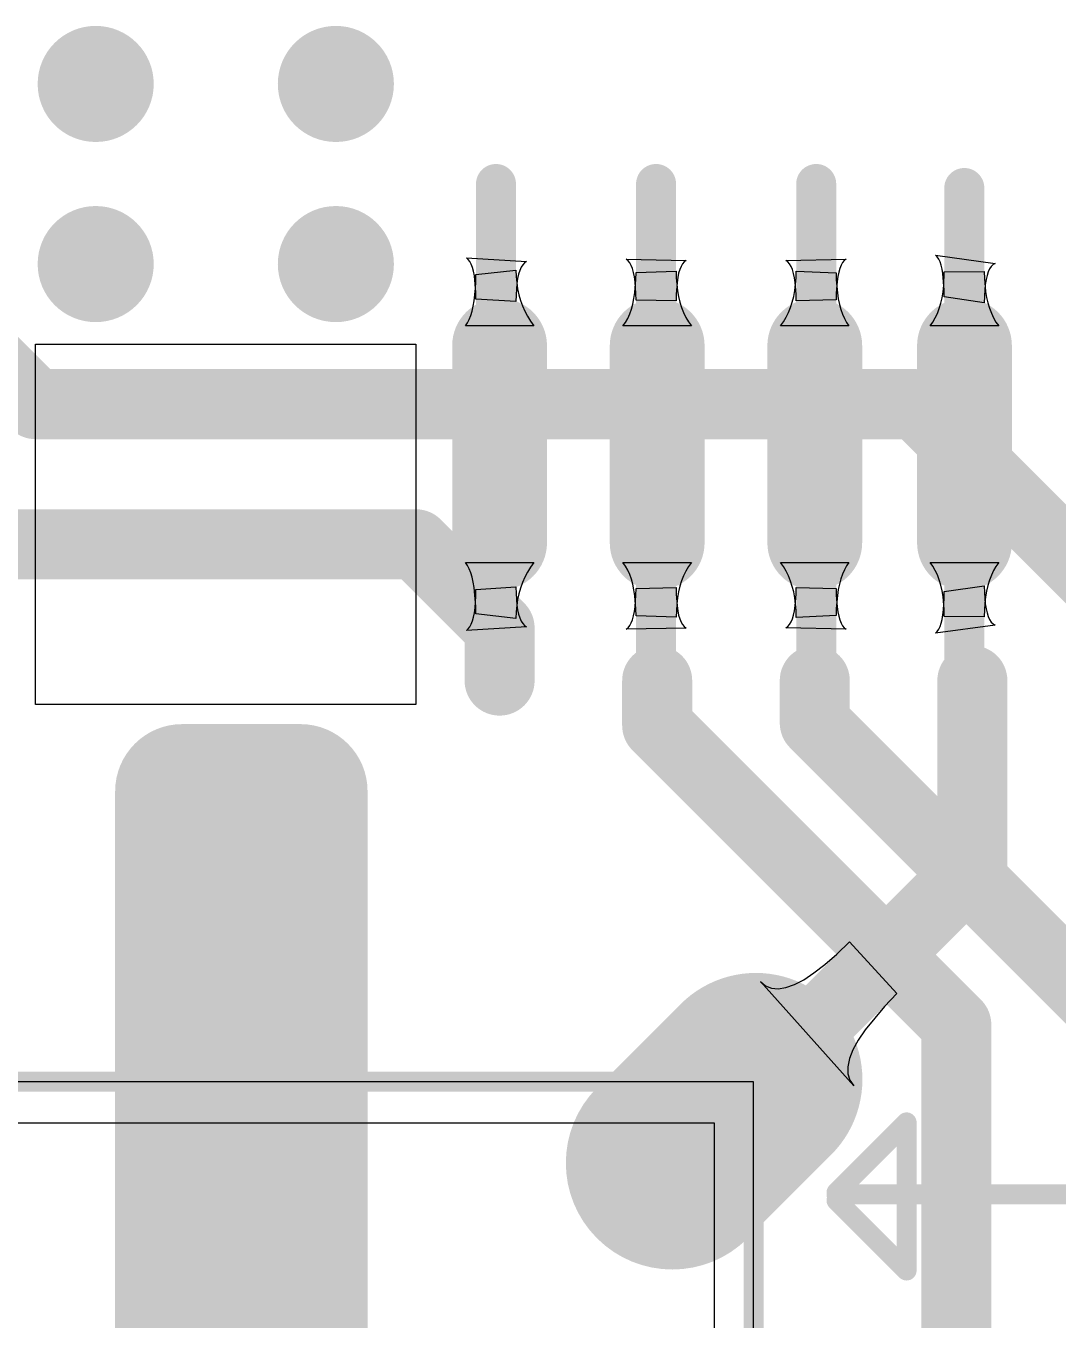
# Model space of a CAD drawing. Header units: inches. Extents: x -0.01 to 1.53, y 0 to 1.97.
# Drawn here: x 0.475 to 0.991, y 0.942 to 1.589 of the extents above; entities that cross this region are included whole.
import ezdxf

# ---------------------------------------------------------------- set-up
doc = ezdxf.new("R2010")
doc.units = ezdxf.units.IN
doc.header["$MEASUREMENT"] = 0
for name, color, linetype in [('Bottom Layer', 5, 'Continuous'), ('Bottom Solder', 6, 'Continuous'), ('Mechanical 1', 6, 'Continuous'), ('Multi-Layer', 9, 'Continuous'), ('Pad Holes', 156, 'Continuous'), ('Top Layer', 1, 'Continuous'), ('Top Paste', 8, 'Continuous'), ('Top Solder', 216, 'Continuous'), ('Via Holes', 16, 'Continuous')]:
    doc.layers.add(name, color=color, linetype=linetype)

# ---------------------------------------------------------------- blocks, each defined once
blk = doc.blocks.new('E____C_________635')
at = {"layer": 'Bottom Layer'}
h = blk.add_hatch(color=5, dxfattribs=at)
edge = h.paths.add_edge_path()
edge.add_arc((0.51181, 0.11811), 0.03, 0, 360)
h = blk.add_hatch(color=5, dxfattribs=at)
edge = h.paths.add_edge_path()
edge.add_arc((0.59055, 0.11811), 0.03, 0, 360)
h = blk.add_hatch(color=5, dxfattribs=at)
edge = h.paths.add_edge_path()
edge.add_arc((0.66929, 0.11811), 0.03, 0, 360)
h = blk.add_hatch(color=5, dxfattribs=at)
edge = h.paths.add_edge_path()
edge.add_arc((0.74803, 0.11811), 0.03, 0, 360)
h = blk.add_hatch(color=5, dxfattribs=at)
edge = h.paths.add_edge_path()
edge.add_arc((0.51181, -0.11811), 0.03, 0, 360)
h = blk.add_hatch(color=5, dxfattribs=at)
edge = h.paths.add_edge_path()
edge.add_arc((0.59055, -0.11811), 0.03, 0, 360)
h = blk.add_hatch(color=5, dxfattribs=at)
edge = h.paths.add_edge_path()
edge.add_arc((0.66929, -0.11811), 0.03, 0, 360)
h = blk.add_hatch(color=5, dxfattribs=at)
edge = h.paths.add_edge_path()
edge.add_arc((0.74803, -0.11811), 0.03, 0, 360)
at = {"layer": 'Bottom Solder'}
h = blk.add_hatch(color=6, dxfattribs=at)
edge = h.paths.add_edge_path()
edge.add_arc((0.51181, 0.11811), 0.034, 0, 360)
h = blk.add_hatch(color=6, dxfattribs=at)
edge = h.paths.add_edge_path()
edge.add_arc((0.59055, 0.11811), 0.034, 0, 360)
h = blk.add_hatch(color=6, dxfattribs=at)
edge = h.paths.add_edge_path()
edge.add_arc((0.66929, 0.11811), 0.034, 0, 360)
h = blk.add_hatch(color=6, dxfattribs=at)
edge = h.paths.add_edge_path()
edge.add_arc((0.74803, 0.11811), 0.034, 0, 360)
h = blk.add_hatch(color=6, dxfattribs=at)
edge = h.paths.add_edge_path()
edge.add_arc((0.51181, -0.11811), 0.034, 0, 360)
h = blk.add_hatch(color=6, dxfattribs=at)
edge = h.paths.add_edge_path()
edge.add_arc((0.59055, -0.11811), 0.034, 0, 360)
h = blk.add_hatch(color=6, dxfattribs=at)
edge = h.paths.add_edge_path()
edge.add_arc((0.66929, -0.11811), 0.034, 0, 360)
h = blk.add_hatch(color=6, dxfattribs=at)
edge = h.paths.add_edge_path()
edge.add_arc((0.74803, -0.11811), 0.034, 0, 360)
at = {"layer": 'Multi-Layer'}
h = blk.add_hatch(color=9, dxfattribs=at)
edge = h.paths.add_edge_path()
edge.add_arc((0.51181, 0.11811), 0.03, 0, 360)
h = blk.add_hatch(color=9, dxfattribs=at)
edge = h.paths.add_edge_path()
edge.add_arc((0.59055, 0.11811), 0.03, 0, 360)
h = blk.add_hatch(color=9, dxfattribs=at)
edge = h.paths.add_edge_path()
edge.add_arc((0.66929, 0.11811), 0.03, 0, 360)
h = blk.add_hatch(color=9, dxfattribs=at)
edge = h.paths.add_edge_path()
edge.add_arc((0.74803, 0.11811), 0.03, 0, 360)
h = blk.add_hatch(color=9, dxfattribs=at)
edge = h.paths.add_edge_path()
edge.add_arc((0.51181, -0.11811), 0.03, 0, 360)
h = blk.add_hatch(color=9, dxfattribs=at)
edge = h.paths.add_edge_path()
edge.add_arc((0.59055, -0.11811), 0.03, 0, 360)
h = blk.add_hatch(color=9, dxfattribs=at)
edge = h.paths.add_edge_path()
edge.add_arc((0.66929, -0.11811), 0.03, 0, 360)
h = blk.add_hatch(color=9, dxfattribs=at)
edge = h.paths.add_edge_path()
edge.add_arc((0.74803, -0.11811), 0.03, 0, 360)
at = {"layer": 'Pad Holes'}
h = blk.add_hatch(color=7, dxfattribs=at)
edge = h.paths.add_edge_path()
edge.add_arc((0.51181, 0.11811), 0.015, 0, 360)
h = blk.add_hatch(color=7, dxfattribs=at)
edge = h.paths.add_edge_path()
edge.add_arc((0.59055, 0.11811), 0.015, 0, 360)
h = blk.add_hatch(color=7, dxfattribs=at)
edge = h.paths.add_edge_path()
edge.add_arc((0.66929, 0.11811), 0.015, 0, 360)
h = blk.add_hatch(color=7, dxfattribs=at)
edge = h.paths.add_edge_path()
edge.add_arc((0.74803, 0.11811), 0.015, 0, 360)
h = blk.add_hatch(color=7, dxfattribs=at)
edge = h.paths.add_edge_path()
edge.add_arc((0.51181, -0.11811), 0.015, 0, 360)
h = blk.add_hatch(color=7, dxfattribs=at)
edge = h.paths.add_edge_path()
edge.add_arc((0.59055, -0.11811), 0.015, 0, 360)
h = blk.add_hatch(color=7, dxfattribs=at)
edge = h.paths.add_edge_path()
edge.add_arc((0.66929, -0.11811), 0.015, 0, 360)
h = blk.add_hatch(color=7, dxfattribs=at)
edge = h.paths.add_edge_path()
edge.add_arc((0.74803, -0.11811), 0.015, 0, 360)
at = {"layer": 'Top Layer'}
h = blk.add_hatch(color=1, dxfattribs=at)
edge = h.paths.add_edge_path()
edge.add_arc((0.51181, 0.11811), 0.03, 0, 360)
h = blk.add_hatch(color=1, dxfattribs=at)
edge = h.paths.add_edge_path()
edge.add_arc((0.59055, 0.11811), 0.03, 0, 360)
h = blk.add_hatch(color=1, dxfattribs=at)
edge = h.paths.add_edge_path()
edge.add_arc((0.66929, 0.11811), 0.03, 0, 360)
h = blk.add_hatch(color=1, dxfattribs=at)
edge = h.paths.add_edge_path()
edge.add_arc((0.74803, 0.11811), 0.03, 0, 360)
h = blk.add_hatch(color=1, dxfattribs=at)
edge = h.paths.add_edge_path()
edge.add_arc((0.51181, -0.04921), 0.01969, 180, 360)
edge.add_line((0.5315, -0.04921), (0.5315, 0.04921))
edge.add_arc((0.51181, 0.04921), 0.01969, 0, 180)
edge.add_line((0.49213, 0.04921), (0.49213, -0.04921))
h = blk.add_hatch(color=1, dxfattribs=at)
edge = h.paths.add_edge_path()
edge.add_arc((0.59055, -0.04921), 0.01969, 180, 360)
edge.add_line((0.61024, -0.04921), (0.61024, 0.04921))
edge.add_arc((0.59055, 0.04921), 0.01969, 0, 180)
edge.add_line((0.57087, 0.04921), (0.57087, -0.04921))
h = blk.add_hatch(color=1, dxfattribs=at)
edge = h.paths.add_edge_path()
edge.add_arc((0.66929, -0.04921), 0.01969, 180, 360)
edge.add_line((0.68898, -0.04921), (0.68898, 0.04921))
edge.add_arc((0.66929, 0.04921), 0.01969, 0, 180)
edge.add_line((0.64961, 0.04921), (0.64961, -0.04921))
h = blk.add_hatch(color=1, dxfattribs=at)
edge = h.paths.add_edge_path()
edge.add_arc((0.74409, -0.04921), 0.01969, 180, 360)
edge.add_line((0.76378, -0.04921), (0.76378, 0.04921))
edge.add_arc((0.74409, 0.04921), 0.01969, 0, 180)
edge.add_line((0.72441, 0.04921), (0.72441, -0.04921))
h = blk.add_hatch(color=1, dxfattribs=at)
edge = h.paths.add_edge_path()
edge.add_arc((0.51181, -0.11811), 0.03, 0, 360)
h = blk.add_hatch(color=1, dxfattribs=at)
edge = h.paths.add_edge_path()
edge.add_arc((0.59055, -0.11811), 0.03, 0, 360)
h = blk.add_hatch(color=1, dxfattribs=at)
edge = h.paths.add_edge_path()
edge.add_arc((0.66929, -0.11811), 0.03, 0, 360)
h = blk.add_hatch(color=1, dxfattribs=at)
edge = h.paths.add_edge_path()
edge.add_arc((0.74803, -0.11811), 0.03, 0, 360)
at = {"layer": 'Top Paste'}
h = blk.add_hatch(color=8, dxfattribs=at)
edge = h.paths.add_edge_path()
edge.add_arc((0.51181, -0.04921), 0.01969, 180, 360)
edge.add_line((0.5315, -0.04921), (0.5315, 0.04921))
edge.add_arc((0.51181, 0.04921), 0.01969, 0, 180)
edge.add_line((0.49213, 0.04921), (0.49213, -0.04921))
h = blk.add_hatch(color=8, dxfattribs=at)
edge = h.paths.add_edge_path()
edge.add_arc((0.59055, -0.04921), 0.01969, 180, 360)
edge.add_line((0.61024, -0.04921), (0.61024, 0.04921))
edge.add_arc((0.59055, 0.04921), 0.01969, 0, 180)
edge.add_line((0.57087, 0.04921), (0.57087, -0.04921))
h = blk.add_hatch(color=8, dxfattribs=at)
edge = h.paths.add_edge_path()
edge.add_arc((0.66929, -0.04921), 0.01969, 180, 360)
edge.add_line((0.68898, -0.04921), (0.68898, 0.04921))
edge.add_arc((0.66929, 0.04921), 0.01969, 0, 180)
edge.add_line((0.64961, 0.04921), (0.64961, -0.04921))
h = blk.add_hatch(color=8, dxfattribs=at)
edge = h.paths.add_edge_path()
edge.add_arc((0.74409, -0.04921), 0.01969, 180, 360)
edge.add_line((0.76378, -0.04921), (0.76378, 0.04921))
edge.add_arc((0.74409, 0.04921), 0.01969, 0, 180)
edge.add_line((0.72441, 0.04921), (0.72441, -0.04921))
at = {"layer": 'Top Solder'}
h = blk.add_hatch(color=216, dxfattribs=at)
edge = h.paths.add_edge_path()
edge.add_arc((0.51181, 0.11811), 0.034, 0, 360)
h = blk.add_hatch(color=216, dxfattribs=at)
edge = h.paths.add_edge_path()
edge.add_arc((0.59055, 0.11811), 0.034, 0, 360)
h = blk.add_hatch(color=216, dxfattribs=at)
edge = h.paths.add_edge_path()
edge.add_arc((0.66929, 0.11811), 0.034, 0, 360)
h = blk.add_hatch(color=216, dxfattribs=at)
edge = h.paths.add_edge_path()
edge.add_arc((0.74803, 0.11811), 0.034, 0, 360)
h = blk.add_hatch(color=216, dxfattribs=at)
edge = h.paths.add_edge_path()
edge.add_arc((0.51181, -0.04921), 0.02369, 180, 360)
edge.add_line((0.5355, -0.04921), (0.5355, 0.04921))
edge.add_arc((0.51181, 0.04921), 0.02369, 0, 180)
edge.add_line((0.48813, 0.04921), (0.48813, -0.04921))
h = blk.add_hatch(color=216, dxfattribs=at)
edge = h.paths.add_edge_path()
edge.add_arc((0.59055, -0.04921), 0.02369, 180, 360)
edge.add_line((0.61424, -0.04921), (0.61424, 0.04921))
edge.add_arc((0.59055, 0.04921), 0.02369, 0, 180)
edge.add_line((0.56687, 0.04921), (0.56687, -0.04921))
h = blk.add_hatch(color=216, dxfattribs=at)
edge = h.paths.add_edge_path()
edge.add_arc((0.66929, -0.04921), 0.02369, 180, 360)
edge.add_line((0.69298, -0.04921), (0.69298, 0.04921))
edge.add_arc((0.66929, 0.04921), 0.02369, 0, 180)
edge.add_line((0.64561, 0.04921), (0.64561, -0.04921))
h = blk.add_hatch(color=216, dxfattribs=at)
edge = h.paths.add_edge_path()
edge.add_arc((0.74409, -0.04921), 0.02369, 180, 360)
edge.add_line((0.76778, -0.04921), (0.76778, 0.04921))
edge.add_arc((0.74409, 0.04921), 0.02369, 0, 180)
edge.add_line((0.72041, 0.04921), (0.72041, -0.04921))
h = blk.add_hatch(color=216, dxfattribs=at)
edge = h.paths.add_edge_path()
edge.add_arc((0.51181, -0.11811), 0.034, 0, 360)
h = blk.add_hatch(color=216, dxfattribs=at)
edge = h.paths.add_edge_path()
edge.add_arc((0.59055, -0.11811), 0.034, 0, 360)
h = blk.add_hatch(color=216, dxfattribs=at)
edge = h.paths.add_edge_path()
edge.add_arc((0.66929, -0.11811), 0.034, 0, 360)
h = blk.add_hatch(color=216, dxfattribs=at)
edge = h.paths.add_edge_path()
edge.add_arc((0.74803, -0.11811), 0.034, 0, 360)
blk = doc.blocks.new('GERMANIUM_SAMPLE_636')
at = {"layer": 'Bottom Layer'}
h = blk.add_hatch(color=5, dxfattribs=at)
edge = h.paths.add_edge_path()
edge.add_arc((-0.02953, 0.63732), 0.02953, 90, 180)
edge.add_line((-0.05906, 0.63732), (-0.05906, 0.30268))
edge.add_arc((-0.02953, 0.30268), 0.02953, 180, 270)
edge.add_line((-0.02953, 0.27315), (0.02953, 0.27315))
edge.add_arc((0.02953, 0.30268), 0.02953, 270, 360)
edge.add_line((0.05906, 0.30268), (0.05906, 0.63732))
edge.add_arc((0.02953, 0.63732), 0.02953, 0, 90)
edge.add_line((0.02953, 0.66685), (-0.02953, 0.66685))
h = blk.add_hatch(color=5, dxfattribs=at)
edge = h.paths.add_edge_path()
edge.add_arc((0.21534, 0.45156), 0.04921, 135, 315)
edge.add_line((0.25014, 0.41676), (0.2919, 0.45852))
edge.add_arc((0.2571, 0.49332), 0.04921, 315, 495)
edge.add_line((0.2223, 0.52812), (0.18054, 0.48636))
at = {"layer": 'Bottom Solder'}
h = blk.add_hatch(color=6, dxfattribs=at)
edge = h.paths.add_edge_path()
edge.add_arc((-0.02953, 0.63732), 0.03353, 90, 180)
edge.add_line((-0.06306, 0.63732), (-0.06306, 0.30268))
edge.add_arc((-0.02953, 0.30268), 0.03353, 180, 270)
edge.add_line((-0.02953, 0.26915), (0.02953, 0.26915))
edge.add_arc((0.02953, 0.30268), 0.03353, 270, 360)
edge.add_line((0.06306, 0.30268), (0.06306, 0.63732))
edge.add_arc((0.02953, 0.63732), 0.03353, 0, 90)
edge.add_line((0.02953, 0.67085), (-0.02953, 0.67085))
h = blk.add_hatch(color=6, dxfattribs=at)
edge = h.paths.add_edge_path()
edge.add_arc((0.21534, 0.45156), 0.05321, 135, 315)
edge.add_line((0.25297, 0.41393), (0.29473, 0.45569))
edge.add_arc((0.2571, 0.49332), 0.05321, 315, 495)
edge.add_line((0.21947, 0.53095), (0.17771, 0.48919))
at = {"layer": 'Multi-Layer'}
h = blk.add_hatch(color=9, dxfattribs=at)
edge = h.paths.add_edge_path()
edge.add_arc((-0.02953, 0.63732), 0.02953, 90, 180)
edge.add_line((-0.05906, 0.63732), (-0.05906, 0.30268))
edge.add_arc((-0.02953, 0.30268), 0.02953, 180, 270)
edge.add_line((-0.02953, 0.27315), (0.02953, 0.27315))
edge.add_arc((0.02953, 0.30268), 0.02953, 270, 360)
edge.add_line((0.05906, 0.30268), (0.05906, 0.63732))
edge.add_arc((0.02953, 0.63732), 0.02953, 0, 90)
edge.add_line((0.02953, 0.66685), (-0.02953, 0.66685))
h = blk.add_hatch(color=9, dxfattribs=at)
edge = h.paths.add_edge_path()
edge.add_arc((0.21534, 0.45156), 0.04921, 135, 315)
edge.add_line((0.25014, 0.41676), (0.2919, 0.45852))
edge.add_arc((0.2571, 0.49332), 0.04921, 315, 495)
edge.add_line((0.2223, 0.52812), (0.18054, 0.48636))
at = {"layer": 'Pad Holes'}
h = blk.add_hatch(color=7, dxfattribs=at)
edge = h.paths.add_edge_path()
edge.add_arc((0, 0.6078), 0.01969, 0, 180)
edge.add_line((-0.01968, 0.6078), (-0.01969, 0.3322))
edge.add_arc((0, 0.3322), 0.01969, 180, 360)
edge.add_line((0.01968, 0.3322), (0.01969, 0.6078))
h = blk.add_hatch(color=7, dxfattribs=at)
edge = h.paths.add_edge_path()
edge.add_arc((0.26737, 0.50359), 0.015, 315, 495)
edge.add_line((0.25677, 0.5142), (0.19446, 0.4519))
edge.add_arc((0.20507, 0.44129), 0.015, 135, 315)
edge.add_line((0.21568, 0.43068), (0.27798, 0.49299))
at = {"layer": 'Top Layer'}
h = blk.add_hatch(color=1, dxfattribs=at)
edge = h.paths.add_edge_path()
edge.add_arc((-0.02953, 0.63732), 0.02953, 90, 180)
edge.add_line((-0.05906, 0.63732), (-0.05906, 0.30268))
edge.add_arc((-0.02953, 0.30268), 0.02953, 180, 270)
edge.add_line((-0.02953, 0.27315), (0.02953, 0.27315))
edge.add_arc((0.02953, 0.30268), 0.02953, 270, 360)
edge.add_line((0.05906, 0.30268), (0.05906, 0.63732))
edge.add_arc((0.02953, 0.63732), 0.02953, 0, 90)
edge.add_line((0.02953, 0.66685), (-0.02953, 0.66685))
h = blk.add_hatch(color=1, dxfattribs=at)
edge = h.paths.add_edge_path()
edge.add_arc((0.21534, 0.45156), 0.04921, 135, 315)
edge.add_line((0.25014, 0.41676), (0.2919, 0.45852))
edge.add_arc((0.2571, 0.49332), 0.04921, 315, 495)
edge.add_line((0.2223, 0.52812), (0.18054, 0.48636))
at = {"layer": 'Top Solder'}
h = blk.add_hatch(color=216, dxfattribs=at)
edge = h.paths.add_edge_path()
edge.add_arc((-0.02953, 0.63732), 0.03353, 90, 180)
edge.add_line((-0.06306, 0.63732), (-0.06306, 0.30268))
edge.add_arc((-0.02953, 0.30268), 0.03353, 180, 270)
edge.add_line((-0.02953, 0.26915), (0.02953, 0.26915))
edge.add_arc((0.02953, 0.30268), 0.03353, 270, 360)
edge.add_line((0.06306, 0.30268), (0.06306, 0.63732))
edge.add_arc((0.02953, 0.63732), 0.03353, 0, 90)
edge.add_line((0.02953, 0.67085), (-0.02953, 0.67085))
h = blk.add_hatch(color=216, dxfattribs=at)
edge = h.paths.add_edge_path()
edge.add_arc((0.21534, 0.45156), 0.05321, 135, 315)
edge.add_line((0.25297, 0.41393), (0.29473, 0.45569))
edge.add_arc((0.2571, 0.49332), 0.05321, 315, 495)
edge.add_line((0.21947, 0.53095), (0.17771, 0.48919))
at = {"layer": 'Mechanical 1'}
for p, q in [((0.25591, 0.49213), (-0.25591, 0.49213)), ((0.25591, -0.49213), (0.25591, 0.49213))]:
    blk.add_line(p, q, dxfattribs=at)
for points in [[(-0.25591, 0.49213, 0.01, 0.01, 0), (0.25591, 0.49213, 0.01, 0.01, 0)], [(0.25591, -0.49213, 0.01, 0.01, 0), (0.25591, 0.49213, 0.01, 0.01, 0)]]:
    blk.add_lwpolyline(points, format="xyseb", dxfattribs=at)
blk.add_lwpolyline([(0.25341, 0.49213, 0.005, 0.005, 1), (0.25841, 0.49213, 0.005, 0.005, 1)], format="xyseb", close=True, dxfattribs=at)
blk.add_lwpolyline([(0.25341, 0.49213, 0.005, 0.005, 1), (0.25841, 0.49213, 0.005, 0.005, 1)], format="xyseb", close=True, dxfattribs=at)

msp = doc.modelspace()

# ---------------------------------------------------------------- hatches: boundary and pattern name
at = {"layer": 'Bottom Layer'}
h = msp.add_hatch(color=5, dxfattribs=at)
edge = h.paths.add_edge_path()
edge.add_arc((0.51, 1.56), 0.025, 0, 360)
h = msp.add_hatch(color=5, dxfattribs=at)
edge = h.paths.add_edge_path()
edge.add_arc((0.63, 1.56), 0.025, 0, 360)
h = msp.add_hatch(color=5, dxfattribs=at)
edge = h.paths.add_edge_path()
edge.add_arc((0.51, 1.47), 0.025, 0, 360)
h = msp.add_hatch(color=5, dxfattribs=at)
edge = h.paths.add_edge_path()
edge.add_arc((0.63, 1.47), 0.025, 0, 360)
at = {"layer": 'Bottom Solder'}
h = msp.add_hatch(color=6, dxfattribs=at)
edge = h.paths.add_edge_path()
edge.add_arc((0.51, 1.56), 0.029, 0, 360)
h = msp.add_hatch(color=6, dxfattribs=at)
edge = h.paths.add_edge_path()
edge.add_arc((0.63, 1.56), 0.029, 0, 360)
h = msp.add_hatch(color=6, dxfattribs=at)
edge = h.paths.add_edge_path()
edge.add_arc((0.51, 1.47), 0.029, 0, 360)
h = msp.add_hatch(color=6, dxfattribs=at)
edge = h.paths.add_edge_path()
edge.add_arc((0.63, 1.47), 0.029, 0, 360)
at = {"layer": 'Top Layer'}
h = msp.add_hatch(color=1, dxfattribs=at)
edge = h.paths.add_edge_path()
edge.add_arc((0.51, 1.56), 0.025, 0, 360)
h = msp.add_hatch(color=1, dxfattribs=at)
edge = h.paths.add_edge_path()
edge.add_arc((0.63, 1.56), 0.025, 0, 360)
h = msp.add_hatch(color=1, dxfattribs=at)
edge = h.paths.add_edge_path()
edge.add_arc((0.51, 1.47), 0.025, 0, 360)
h = msp.add_hatch(color=1, dxfattribs=at)
edge = h.paths.add_edge_path()
edge.add_arc((0.63, 1.47), 0.025, 0, 360)
at = {"layer": 'Top Solder'}
h = msp.add_hatch(color=216, dxfattribs=at)
edge = h.paths.add_edge_path()
edge.add_arc((0.51, 1.56), 0.029, 0, 360)
h = msp.add_hatch(color=216, dxfattribs=at)
edge = h.paths.add_edge_path()
edge.add_arc((0.63, 1.56), 0.029, 0, 360)
h = msp.add_hatch(color=216, dxfattribs=at)
edge = h.paths.add_edge_path()
edge.add_arc((0.51, 1.47), 0.029, 0, 360)
h = msp.add_hatch(color=216, dxfattribs=at)
edge = h.paths.add_edge_path()
edge.add_arc((0.63, 1.47), 0.029, 0, 360)
at = {"layer": 'Via Holes'}
h = msp.add_hatch(color=7, dxfattribs=at)
edge = h.paths.add_edge_path()
edge.add_arc((0.51, 1.56), 0.025, 0, 360)
h = msp.add_hatch(color=7, dxfattribs=at)
edge = h.paths.add_edge_path()
edge.add_arc((0.63, 1.56), 0.025, 0, 360)
h = msp.add_hatch(color=7, dxfattribs=at)
edge = h.paths.add_edge_path()
edge.add_arc((0.51, 1.47), 0.025, 0, 360)
h = msp.add_hatch(color=7, dxfattribs=at)
edge = h.paths.add_edge_path()
edge.add_arc((0.63, 1.47), 0.025, 0, 360)

# ---------------------------------------------------------------- linework, layer by layer
at = {"layer": 'Bottom Layer'}
for p, q in [((0.87435, 1.12008), (0.88028, 1.12528)), ((0.88028, 1.12528), (0.88664, 1.13139)), ((0.88664, 1.13139), (0.91025, 1.1055)), ((0.86884, 1.11581), (0.87435, 1.12008)), ((0.8591, 1.11001), (0.86376, 1.11245)), ((0.86376, 1.11245), (0.86884, 1.11581)), ((0.88875, 1.05938), (0.84218, 1.11156)), ((0.84218, 1.11156), (0.84471, 1.10942)), ((0.84471, 1.10942), (0.84767, 1.10819)), ((0.84767, 1.10819), (0.85106, 1.10788)), ((0.85106, 1.10788), (0.85487, 1.10849)), ((0.85487, 1.10849), (0.8591, 1.11001)), ((0.91025, 1.1055), (0.90408, 1.09908)), ((0.90408, 1.09908), (0.89441, 1.08744)), ((0.89441, 1.08744), (0.89092, 1.08223)), ((0.89092, 1.08223), (0.88832, 1.07742)), ((0.88832, 1.07742), (0.88662, 1.073)), ((0.88662, 1.073), (0.88581, 1.06899)), ((0.88581, 1.06899), (0.88589, 1.06539)), ((0.88589, 1.06539), (0.88687, 1.06218)), ((0.88687, 1.06218), (0.88875, 1.05938))]:
    msp.add_line(p, q, dxfattribs=at)
for points in [[(0.43622, 1.44378, 0.035, 0.035, 0), (0.48, 1.4, 0.035, 0.035, 0)], [(0.48, 1.4, 0.035, 0.035, 0), (0.92, 1.4, 0.035, 0.035, 0)], [(0.92, 1.4, 0.035, 0.035, 0), (1.03, 1.29, 0.035, 0.035, 0)], [(0.4, 1.33, 0.035, 0.035, 0), (0.67, 1.33, 0.035, 0.035, 0)], [(0.67, 1.33, 0.035, 0.035, 0), (0.71181, 1.28819, 0.035, 0.035, 0)], [(0.71181, 1.26189, 0.035, 0.035, 0), (0.71181, 1.28819, 0.035, 0.035, 0)], [(0.94803, 1.16803, 0.035, 0.035, 0), (0.94803, 1.26189, 0.035, 0.035, 0)], [(0.82244, 1.04244, 0.035, 0.035, 0), (0.94803, 1.16803, 0.035, 0.035, 0)], [(0.80622, 1.04244, 0.02, 0.02, 0), (0.82244, 1.04244, 0.02, 0.02, 0)]]:
    msp.add_lwpolyline(points, format="xyseb", dxfattribs=at)
for points in [[(0.47125, 1.4, 0.0175, 0.0175, 1), (0.48875, 1.4, 0.0175, 0.0175, 1)], [(0.47125, 1.4, 0.0175, 0.0175, 1), (0.48875, 1.4, 0.0175, 0.0175, 1)], [(0.91125, 1.4, 0.0175, 0.0175, 1), (0.92875, 1.4, 0.0175, 0.0175, 1)], [(0.91125, 1.4, 0.0175, 0.0175, 1), (0.92875, 1.4, 0.0175, 0.0175, 1)], [(0.66125, 1.33, 0.0175, 0.0175, 1), (0.67875, 1.33, 0.0175, 0.0175, 1)], [(0.66125, 1.33, 0.0175, 0.0175, 1), (0.67875, 1.33, 0.0175, 0.0175, 1)], [(0.70306, 1.28819, 0.0175, 0.0175, 1), (0.72056, 1.28819, 0.0175, 0.0175, 1)], [(0.70306, 1.28819, 0.0175, 0.0175, 1), (0.72056, 1.28819, 0.0175, 0.0175, 1)], [(0.70306, 1.26189, 0.0175, 0.0175, 1), (0.72056, 1.26189, 0.0175, 0.0175, 1)], [(0.93928, 1.26189, 0.0175, 0.0175, 1), (0.95678, 1.26189, 0.0175, 0.0175, 1)], [(0.93928, 1.16803, 0.0175, 0.0175, 1), (0.95678, 1.16803, 0.0175, 0.0175, 1)], [(0.93928, 1.16803, 0.0175, 0.0175, 1), (0.95678, 1.16803, 0.0175, 0.0175, 1)], [(0.81369, 1.04244, 0.0175, 0.0175, 1), (0.83119, 1.04244, 0.0175, 0.0175, 1)], [(0.80122, 1.04244, 0.01, 0.01, 1), (0.81122, 1.04244, 0.01, 0.01, 1)], [(0.81744, 1.04244, 0.01, 0.01, 1), (0.82744, 1.04244, 0.01, 0.01, 1)]]:
    msp.add_lwpolyline(points, format="xyseb", close=True, dxfattribs=at)
at = {"layer": 'Mechanical 1'}
for points in [[(0.88016, 1.00615, 0.01, 0.01, 0), (0.91516, 1.04115, 0.01, 0.01, 0)], [(0.91516, 0.96715, 0.01, 0.01, 0), (0.91516, 1.04115, 0.01, 0.01, 0)], [(0.88016, 1.00515, 0.01, 0.01, 0), (1.10016, 1.00515, 0.01, 0.01, 0)], [(0.88016, 1.00215, 0.01, 0.01, 0), (0.91516, 0.96715, 0.01, 0.01, 0)]]:
    msp.add_lwpolyline(points, format="xyseb", dxfattribs=at)
for points in [[(0.91266, 1.04115, 0.005, 0.005, 1), (0.91766, 1.04115, 0.005, 0.005, 1)], [(0.91266, 1.04115, 0.005, 0.005, 1), (0.91766, 1.04115, 0.005, 0.005, 1)], [(0.87766, 1.00615, 0.005, 0.005, 1), (0.88266, 1.00615, 0.005, 0.005, 1)], [(0.87766, 1.00515, 0.005, 0.005, 1), (0.88266, 1.00515, 0.005, 0.005, 1)], [(0.87766, 1.00215, 0.005, 0.005, 1), (0.88266, 1.00215, 0.005, 0.005, 1)], [(0.91266, 0.96715, 0.005, 0.005, 1), (0.91766, 0.96715, 0.005, 0.005, 1)], [(0.91266, 0.96715, 0.005, 0.005, 1), (0.91766, 0.96715, 0.005, 0.005, 1)]]:
    msp.add_lwpolyline(points, format="xyseb", close=True, dxfattribs=at)
at = {"layer": 'Multi-Layer'}
for p, q in [((0.34656, 1.041), (0.819, 1.041)), ((0.819, 1.041), (0.819, 0.09612))]:
    msp.add_line(p, q, dxfattribs=at)
at = {"layer": 'Top Layer'}
for p, q in [((0.9305, 1.47357), (0.92968, 1.47438)), ((0.92968, 1.47438), (0.9594, 1.47035)), ((0.69617, 1.47231), (0.69527, 1.47308)), ((0.69527, 1.47308), (0.72522, 1.47127)), ((0.69697, 1.47126), (0.69617, 1.47231)), ((0.69768, 1.46992), (0.69697, 1.47126)), ((0.6983, 1.46829), (0.69768, 1.46992)), ((0.69882, 1.46638), (0.6983, 1.46829)), ((0.72256, 1.46838), (0.72188, 1.46682)), ((0.72334, 1.46964), (0.72256, 1.46838)), ((0.72422, 1.4706), (0.72334, 1.46964)), ((0.72522, 1.47127), (0.72422, 1.4706)), ((0.77601, 1.47167), (0.77508, 1.47241)), ((0.77508, 1.47241), (0.80507, 1.47186)), ((0.77685, 1.47065), (0.77601, 1.47167)), ((0.77759, 1.46933), (0.77685, 1.47065)), ((0.77823, 1.46773), (0.77759, 1.46933)), ((0.80248, 1.46886), (0.80183, 1.46728)), ((0.80325, 1.47015), (0.80248, 1.46886)), ((0.80411, 1.47115), (0.80325, 1.47015)), ((0.80507, 1.47186), (0.80411, 1.47115)), ((0.85491, 1.47178), (0.8849, 1.47249)), ((0.85588, 1.47108), (0.85491, 1.47178)), ((0.85674, 1.47008), (0.85588, 1.47108)), ((0.85751, 1.4688), (0.85674, 1.47008)), ((0.85817, 1.46722), (0.85751, 1.4688)), ((0.8824, 1.4694), (0.88176, 1.46779)), ((0.88314, 1.47072), (0.8824, 1.4694)), ((0.88397, 1.47175), (0.88314, 1.47072)), ((0.8849, 1.47249), (0.88397, 1.47175)), ((0.93123, 1.47248), (0.9305, 1.47357)), ((0.93188, 1.47111), (0.93123, 1.47248)), ((0.93244, 1.46945), (0.93188, 1.47111)), ((0.93292, 1.46751), (0.93244, 1.46945)), ((0.95746, 1.46886), (0.95665, 1.46765)), ((0.95838, 1.46975), (0.95746, 1.46886)), ((0.9594, 1.47035), (0.95838, 1.46975)), ((0.69924, 1.46418), (0.69882, 1.46638)), ((0.69995, 1.45587), (0.69924, 1.46418)), ((0.69995, 1.46116), (0.7, 1.46481)), ((0.7, 1.46481), (0.72, 1.467)), ((0.72, 1.467), (0.72009, 1.46378)), ((0.72009, 1.46378), (0.72036, 1.46066)), ((0.72083, 1.46281), (0.72047, 1.46037)), ((0.7213, 1.46496), (0.72083, 1.46281)), ((0.72188, 1.46682), (0.7213, 1.46496)), ((0.77877, 1.46583), (0.77823, 1.46773)), ((0.77921, 1.46365), (0.77877, 1.46583)), ((0.77956, 1.46118), (0.77921, 1.46365)), ((0.77941, 1.45574), (0.77993, 1.46224)), ((0.77993, 1.46224), (0.78, 1.46578)), ((0.78, 1.46578), (0.8, 1.46648)), ((0.8, 1.46648), (0.80008, 1.46306)), ((0.80008, 1.46306), (0.80069, 1.45669)), ((0.80081, 1.46323), (0.80046, 1.46077)), ((0.80127, 1.4654), (0.80081, 1.46323)), ((0.80183, 1.46728), (0.80127, 1.4654)), ((0.85873, 1.46534), (0.85817, 1.46722)), ((0.85919, 1.46318), (0.85873, 1.46534)), ((0.85954, 1.46072), (0.85919, 1.46318)), ((0.85969, 1.45991), (0.85992, 1.46315)), ((0.85992, 1.46315), (0.86, 1.46654)), ((0.86, 1.46654), (0.88, 1.46566)), ((0.88, 1.46566), (0.88006, 1.4621)), ((0.88006, 1.4621), (0.88057, 1.4556)), ((0.88078, 1.46371), (0.88044, 1.46124)), ((0.88123, 1.4659), (0.88078, 1.46371)), ((0.88176, 1.46779), (0.88123, 1.4659)), ((0.93331, 1.46529), (0.93292, 1.46751)), ((0.93396, 1.45694), (0.93331, 1.46529)), ((0.93372, 1.45931), (0.934, 1.46613)), ((0.934, 1.46613), (0.954, 1.46627)), ((0.954, 1.46627), (0.95407, 1.46279)), ((0.95407, 1.46279), (0.95465, 1.45634)), ((0.95486, 1.46222), (0.95449, 1.4598)), ((0.95535, 1.46433), (0.95486, 1.46222)), ((0.95595, 1.46614), (0.95535, 1.46433)), ((0.95665, 1.46765), (0.95595, 1.46614)), ((0.69916, 1.45165), (0.69979, 1.45775)), ((0.69979, 1.45775), (0.69995, 1.46116)), ((0.7, 1.45253), (0.69995, 1.45587)), ((0.72021, 1.45762), (0.72, 1.45125)), ((0.72047, 1.46037), (0.72021, 1.45762)), ((0.72036, 1.46066), (0.7208, 1.45763)), ((0.7208, 1.45763), (0.72142, 1.4547)), ((0.77895, 1.45278), (0.77941, 1.45574)), ((0.77995, 1.45537), (0.77956, 1.46118)), ((0.78, 1.45203), (0.77995, 1.45537)), ((0.80005, 1.45497), (0.8, 1.45164)), ((0.80046, 1.46077), (0.80005, 1.45497)), ((0.80069, 1.45669), (0.80122, 1.45372)), ((0.85875, 1.45384), (0.8593, 1.4568)), ((0.8593, 1.4568), (0.85969, 1.45991)), ((0.85995, 1.45492), (0.85954, 1.46072)), ((0.88005, 1.45543), (0.88, 1.45209)), ((0.88044, 1.46124), (0.88005, 1.45543)), ((0.88057, 1.4556), (0.88102, 1.45264)), ((0.93288, 1.45319), (0.93337, 1.45616)), ((0.93337, 1.45616), (0.93372, 1.45931)), ((0.934, 1.45359), (0.93396, 1.45694)), ((0.95422, 1.45707), (0.954, 1.45071)), ((0.95449, 1.4598), (0.95422, 1.45707)), ((0.95465, 1.45634), (0.95515, 1.45336)), ((0.6981, 1.4465), (0.69868, 1.44895)), ((0.69868, 1.44895), (0.69916, 1.45165)), ((0.72, 1.45125), (0.7, 1.45253)), ((0.72142, 1.4547), (0.72223, 1.45186)), ((0.72223, 1.45186), (0.7232, 1.44911)), ((0.7232, 1.44911), (0.72436, 1.44646)), ((0.77765, 1.44744), (0.77837, 1.45001)), ((0.77837, 1.45001), (0.77895, 1.45278)), ((0.8, 1.45164), (0.78, 1.45203)), ((0.80122, 1.45372), (0.80191, 1.45091)), ((0.80191, 1.45091), (0.80275, 1.44824)), ((0.85719, 1.44835), (0.85805, 1.45103)), ((0.85805, 1.45103), (0.85875, 1.45384)), ((0.86, 1.45159), (0.85995, 1.45492)), ((0.88, 1.45209), (0.86, 1.45159)), ((0.88102, 1.45264), (0.8816, 1.44988)), ((0.8816, 1.44988), (0.8823, 1.44732)), ((0.93148, 1.44778), (0.93225, 1.4504)), ((0.93225, 1.4504), (0.93288, 1.45319)), ((0.954, 1.45071), (0.934, 1.45359)), ((0.95515, 1.45336), (0.9558, 1.45056)), ((0.9558, 1.45056), (0.95659, 1.44792)), ((0.69572, 1.44058), (0.69662, 1.44231)), ((0.69662, 1.44231), (0.69741, 1.44428)), ((0.69741, 1.44428), (0.6981, 1.4465)), ((0.72436, 1.44646), (0.7257, 1.44391)), ((0.7257, 1.44391), (0.72721, 1.44145)), ((0.7747, 1.44088), (0.77582, 1.44287)), ((0.77582, 1.44287), (0.7768, 1.44506)), ((0.7768, 1.44506), (0.77765, 1.44744)), ((0.80275, 1.44824), (0.80374, 1.44573)), ((0.80374, 1.44573), (0.80489, 1.44336)), ((0.80489, 1.44336), (0.80619, 1.44115)), ((0.85368, 1.44118), (0.85501, 1.44343)), ((0.85501, 1.44343), (0.85618, 1.44582)), ((0.85618, 1.44582), (0.85719, 1.44835)), ((0.8823, 1.44732), (0.88313, 1.44496)), ((0.88313, 1.44496), (0.88408, 1.4428)), ((0.88408, 1.4428), (0.88517, 1.44084)), ((0.92833, 1.44099), (0.92952, 1.44308)), ((0.92952, 1.44308), (0.93057, 1.44534)), ((0.93057, 1.44534), (0.93148, 1.44778)), ((0.95659, 1.44792), (0.95752, 1.44546)), ((0.95752, 1.44546), (0.9586, 1.44316)), ((0.9586, 1.44316), (0.95982, 1.44104)), ((0.69472, 1.43908), (0.69572, 1.44058)), ((0.7289, 1.43908), (0.69472, 1.43908)), ((0.72721, 1.44145), (0.7289, 1.43908)), ((0.77346, 1.43908), (0.7747, 1.44088)), ((0.80764, 1.43908), (0.77346, 1.43908)), ((0.80619, 1.44115), (0.80764, 1.43908)), ((0.8522, 1.43908), (0.85368, 1.44118)), ((0.88638, 1.43908), (0.8522, 1.43908)), ((0.88517, 1.44084), (0.88638, 1.43908)), ((0.927, 1.43908), (0.92833, 1.44099)), ((0.96118, 1.43908), (0.927, 1.43908)), ((0.95982, 1.44104), (0.96118, 1.43908)), ((0.48, 1.25), (0.48, 1.43)), ((0.48, 1.43), (0.67, 1.43)), ((0.67, 1.43), (0.67, 1.25)), ((0.69572, 1.31942), (0.69472, 1.32092)), ((0.69472, 1.32092), (0.7289, 1.32092)), ((0.69662, 1.31769), (0.69572, 1.31942)), ((0.7289, 1.32092), (0.72721, 1.31855)), ((0.7747, 1.31912), (0.77346, 1.32092)), ((0.77346, 1.32092), (0.80764, 1.32092)), ((0.80764, 1.32092), (0.80619, 1.31885)), ((0.85368, 1.31882), (0.8522, 1.32092)), ((0.8522, 1.32092), (0.88638, 1.32092)), ((0.88517, 1.31916), (0.88408, 1.3172)), ((0.88638, 1.32092), (0.88517, 1.31916)), ((0.92833, 1.31901), (0.927, 1.32092)), ((0.927, 1.32092), (0.96118, 1.32092)), ((0.96118, 1.32092), (0.95982, 1.31896)), ((0.69741, 1.31572), (0.69662, 1.31769)), ((0.6981, 1.3135), (0.69741, 1.31572)), ((0.69868, 1.31105), (0.6981, 1.3135)), ((0.72436, 1.31354), (0.7232, 1.31089)), ((0.7257, 1.31609), (0.72436, 1.31354)), ((0.72721, 1.31855), (0.7257, 1.31609)), ((0.77582, 1.31713), (0.7747, 1.31912)), ((0.7768, 1.31494), (0.77582, 1.31713)), ((0.77765, 1.31256), (0.7768, 1.31494)), ((0.80374, 1.31427), (0.80275, 1.31176)), ((0.80489, 1.31664), (0.80374, 1.31427)), ((0.80619, 1.31885), (0.80489, 1.31664)), ((0.85501, 1.31657), (0.85368, 1.31882)), ((0.85618, 1.31418), (0.85501, 1.31657)), ((0.85719, 1.31165), (0.85618, 1.31418)), ((0.88313, 1.31504), (0.8823, 1.31268)), ((0.88408, 1.3172), (0.88313, 1.31504)), ((0.92952, 1.31692), (0.92833, 1.31901)), ((0.93057, 1.31466), (0.92952, 1.31692)), ((0.93148, 1.31222), (0.93057, 1.31466)), ((0.95752, 1.31454), (0.95659, 1.31208)), ((0.9586, 1.31684), (0.95752, 1.31454)), ((0.95982, 1.31896), (0.9586, 1.31684)), ((0.69916, 1.30835), (0.69868, 1.31105)), ((0.69995, 1.29884), (0.69916, 1.30835)), ((0.69995, 1.30413), (0.7, 1.30747)), ((0.7, 1.30747), (0.72, 1.30875)), ((0.72, 1.30875), (0.72005, 1.30542)), ((0.72223, 1.30814), (0.72142, 1.3053)), ((0.7232, 1.31089), (0.72223, 1.30814)), ((0.77837, 1.30999), (0.77765, 1.31256)), ((0.77895, 1.30722), (0.77837, 1.30999)), ((0.77941, 1.30426), (0.77895, 1.30722)), ((0.77995, 1.30463), (0.78, 1.30797)), ((0.78, 1.30797), (0.8, 1.30836)), ((0.8, 1.30836), (0.80005, 1.30503)), ((0.80122, 1.30628), (0.80069, 1.30331)), ((0.80191, 1.30909), (0.80122, 1.30628)), ((0.80275, 1.31176), (0.80191, 1.30909)), ((0.85805, 1.30897), (0.85719, 1.31165)), ((0.85875, 1.30616), (0.85805, 1.30897)), ((0.85995, 1.30508), (0.86, 1.30841)), ((0.86, 1.30841), (0.88, 1.30791)), ((0.88, 1.30791), (0.88005, 1.30457)), ((0.88102, 1.30736), (0.88057, 1.3044)), ((0.8816, 1.31012), (0.88102, 1.30736)), ((0.8823, 1.31268), (0.8816, 1.31012)), ((0.93225, 1.3096), (0.93148, 1.31222)), ((0.93288, 1.30681), (0.93225, 1.3096)), ((0.93337, 1.30384), (0.93288, 1.30681)), ((0.93396, 1.30306), (0.934, 1.30641)), ((0.934, 1.30641), (0.954, 1.30929)), ((0.954, 1.30929), (0.95405, 1.30596)), ((0.95515, 1.30664), (0.95465, 1.30366)), ((0.9558, 1.30944), (0.95515, 1.30664)), ((0.95659, 1.31208), (0.9558, 1.30944)), ((0.69957, 1.2983), (0.69995, 1.30413)), ((0.72005, 1.30542), (0.72047, 1.29963)), ((0.7208, 1.30237), (0.72036, 1.29934)), ((0.72142, 1.3053), (0.7208, 1.30237)), ((0.77993, 1.29776), (0.77941, 1.30426)), ((0.77956, 1.29882), (0.77995, 1.30463)), ((0.80031, 1.3002), (0.8, 1.29352)), ((0.80005, 1.30503), (0.80046, 1.29923)), ((0.80069, 1.30331), (0.80031, 1.3002)), ((0.8593, 1.3032), (0.85875, 1.30616)), ((0.85992, 1.29685), (0.8593, 1.3032)), ((0.85954, 1.29928), (0.85995, 1.30508)), ((0.88005, 1.30457), (0.88044, 1.29876)), ((0.88057, 1.3044), (0.88006, 1.2979)), ((0.93393, 1.29737), (0.93337, 1.30384)), ((0.93361, 1.29721), (0.93396, 1.30306)), ((0.95429, 1.30052), (0.954, 1.29373)), ((0.95405, 1.30596), (0.95449, 1.3002)), ((0.95465, 1.30366), (0.95429, 1.30052)), ((0.95449, 1.3002), (0.95486, 1.29778)), ((0.6983, 1.29171), (0.69882, 1.29362)), ((0.69882, 1.29362), (0.69924, 1.29582)), ((0.69924, 1.29582), (0.69957, 1.2983)), ((0.7, 1.29519), (0.69995, 1.29884)), ((0.72, 1.293), (0.7, 1.29519)), ((0.72009, 1.29622), (0.72, 1.293)), ((0.72036, 1.29934), (0.72009, 1.29622)), ((0.72047, 1.29963), (0.72083, 1.29719)), ((0.72083, 1.29719), (0.7213, 1.29504)), ((0.7213, 1.29504), (0.72188, 1.29318)), ((0.77823, 1.29227), (0.77877, 1.29417)), ((0.77877, 1.29417), (0.77921, 1.29635)), ((0.77921, 1.29635), (0.77956, 1.29882)), ((0.78, 1.29422), (0.77993, 1.29776)), ((0.8, 1.29352), (0.78, 1.29422)), ((0.80046, 1.29923), (0.80081, 1.29677)), ((0.80081, 1.29677), (0.80127, 1.2946)), ((0.80127, 1.2946), (0.80183, 1.29272)), ((0.85817, 1.29278), (0.85873, 1.29466)), ((0.85873, 1.29466), (0.85919, 1.29682)), ((0.85919, 1.29682), (0.85954, 1.29928)), ((0.86, 1.29346), (0.85992, 1.29685)), ((0.88, 1.29434), (0.86, 1.29346)), ((0.88006, 1.2979), (0.88, 1.29434)), ((0.88044, 1.29876), (0.88078, 1.29629)), ((0.88078, 1.29629), (0.88123, 1.2941)), ((0.88123, 1.2941), (0.88176, 1.29221)), ((0.93292, 1.29249), (0.93331, 1.29471)), ((0.93331, 1.29471), (0.93361, 1.29721)), ((0.934, 1.29387), (0.93393, 1.29737)), ((0.954, 1.29373), (0.934, 1.29387)), ((0.95486, 1.29778), (0.95535, 1.29567)), ((0.95535, 1.29567), (0.95595, 1.29386)), ((0.95595, 1.29386), (0.95665, 1.29235)), ((0.72522, 1.28873), (0.69527, 1.28692)), ((0.69527, 1.28692), (0.69617, 1.28769)), ((0.69617, 1.28769), (0.69697, 1.28874)), ((0.69697, 1.28874), (0.69768, 1.29008)), ((0.69768, 1.29008), (0.6983, 1.29171)), ((0.72188, 1.29318), (0.72256, 1.29162)), ((0.72256, 1.29162), (0.72334, 1.29036)), ((0.72334, 1.29036), (0.72422, 1.2894)), ((0.72422, 1.2894), (0.72522, 1.28873)), ((0.77508, 1.28759), (0.77601, 1.28833)), ((0.80507, 1.28814), (0.77508, 1.28759)), ((0.77601, 1.28833), (0.77685, 1.28935)), ((0.77685, 1.28935), (0.77759, 1.29067)), ((0.77759, 1.29067), (0.77823, 1.29227)), ((0.80183, 1.29272), (0.80248, 1.29114)), ((0.80248, 1.29114), (0.80325, 1.28985)), ((0.80325, 1.28985), (0.80411, 1.28885)), ((0.80411, 1.28885), (0.80507, 1.28814)), ((0.85491, 1.28822), (0.85588, 1.28892)), ((0.8849, 1.28751), (0.85491, 1.28822)), ((0.85588, 1.28892), (0.85674, 1.28992)), ((0.85674, 1.28992), (0.85751, 1.2912)), ((0.85751, 1.2912), (0.85817, 1.29278)), ((0.88176, 1.29221), (0.8824, 1.2906)), ((0.8824, 1.2906), (0.88314, 1.28928)), ((0.88314, 1.28928), (0.88397, 1.28825)), ((0.88397, 1.28825), (0.8849, 1.28751)), ((0.9594, 1.28965), (0.92968, 1.28562)), ((0.9305, 1.28643), (0.93123, 1.28752)), ((0.93123, 1.28752), (0.93188, 1.28889)), ((0.93188, 1.28889), (0.93244, 1.29055)), ((0.93244, 1.29055), (0.93292, 1.29249)), ((0.95665, 1.29235), (0.95746, 1.29114)), ((0.95746, 1.29114), (0.95838, 1.29025)), ((0.95838, 1.29025), (0.9594, 1.28965)), ((0.92968, 1.28562), (0.9305, 1.28643)), ((0.67, 1.25), (0.48, 1.25))]:
    msp.add_line(p, q, dxfattribs=at)
for points in [[(0.71, 1.27, 0.02, 0.02, 0), (0.71, 1.51, 0.02, 0.02, 0)], [(0.79, 1.27, 0.02, 0.02, 0), (0.79, 1.51, 0.02, 0.02, 0)], [(0.87, 1.27, 0.02, 0.02, 0), (0.87, 1.51, 0.02, 0.02, 0)], [(0.944, 1.268, 0.02, 0.02, 0), (0.944, 1.508, 0.02, 0.02, 0)], [(0.79055, 1.23945, 0.035, 0.035, 0), (0.79055, 1.26189, 0.035, 0.035, 0)], [(0.86929, 1.24071, 0.035, 0.035, 0), (0.86929, 1.26189, 0.035, 0.035, 0)], [(0.79055, 1.23945, 0.035, 0.035, 0), (0.94, 1.09, 0.035, 0.035, 0)], [(0.86929, 1.24071, 0.035, 0.035, 0), (1.01, 1.1, 0.035, 0.035, 0)], [(0.94, 0.62504, 0.035, 0.035, 0), (0.94, 1.09, 0.035, 0.035, 0)]]:
    msp.add_lwpolyline(points, format="xyseb", dxfattribs=at)
for points in [[(0.705, 1.51, 0.01, 0.01, 1), (0.715, 1.51, 0.01, 0.01, 1)], [(0.785, 1.51, 0.01, 0.01, 1), (0.795, 1.51, 0.01, 0.01, 1)], [(0.865, 1.51, 0.01, 0.01, 1), (0.875, 1.51, 0.01, 0.01, 1)], [(0.939, 1.508, 0.01, 0.01, 1), (0.949, 1.508, 0.01, 0.01, 1)], [(0.705, 1.27, 0.01, 0.01, 1), (0.715, 1.27, 0.01, 0.01, 1)], [(0.7818, 1.26189, 0.0175, 0.0175, 1), (0.7993, 1.26189, 0.0175, 0.0175, 1)], [(0.785, 1.27, 0.01, 0.01, 1), (0.795, 1.27, 0.01, 0.01, 1)], [(0.86054, 1.26189, 0.0175, 0.0175, 1), (0.87804, 1.26189, 0.0175, 0.0175, 1)], [(0.865, 1.27, 0.01, 0.01, 1), (0.875, 1.27, 0.01, 0.01, 1)], [(0.939, 1.268, 0.01, 0.01, 1), (0.949, 1.268, 0.01, 0.01, 1)], [(0.7818, 1.23945, 0.0175, 0.0175, 1), (0.7993, 1.23945, 0.0175, 0.0175, 1)], [(0.7818, 1.23945, 0.0175, 0.0175, 1), (0.7993, 1.23945, 0.0175, 0.0175, 1)], [(0.86054, 1.24071, 0.0175, 0.0175, 1), (0.87804, 1.24071, 0.0175, 0.0175, 1)], [(0.86054, 1.24071, 0.0175, 0.0175, 1), (0.87804, 1.24071, 0.0175, 0.0175, 1)], [(0.93125, 1.09, 0.0175, 0.0175, 1), (0.94875, 1.09, 0.0175, 0.0175, 1)], [(0.93125, 1.09, 0.0175, 0.0175, 1), (0.94875, 1.09, 0.0175, 0.0175, 1)]]:
    msp.add_lwpolyline(points, format="xyseb", close=True, dxfattribs=at)

# ---------------------------------------------------------------- block references
at = {"rotation": 360}
msp.add_blockref('E____C_________635', (0.2, 1.38), dxfattribs=at)
msp.add_blockref('GERMANIUM_SAMPLE_636', (0.58278, 0.5693))

doc.saveas('drawing.dxf')
